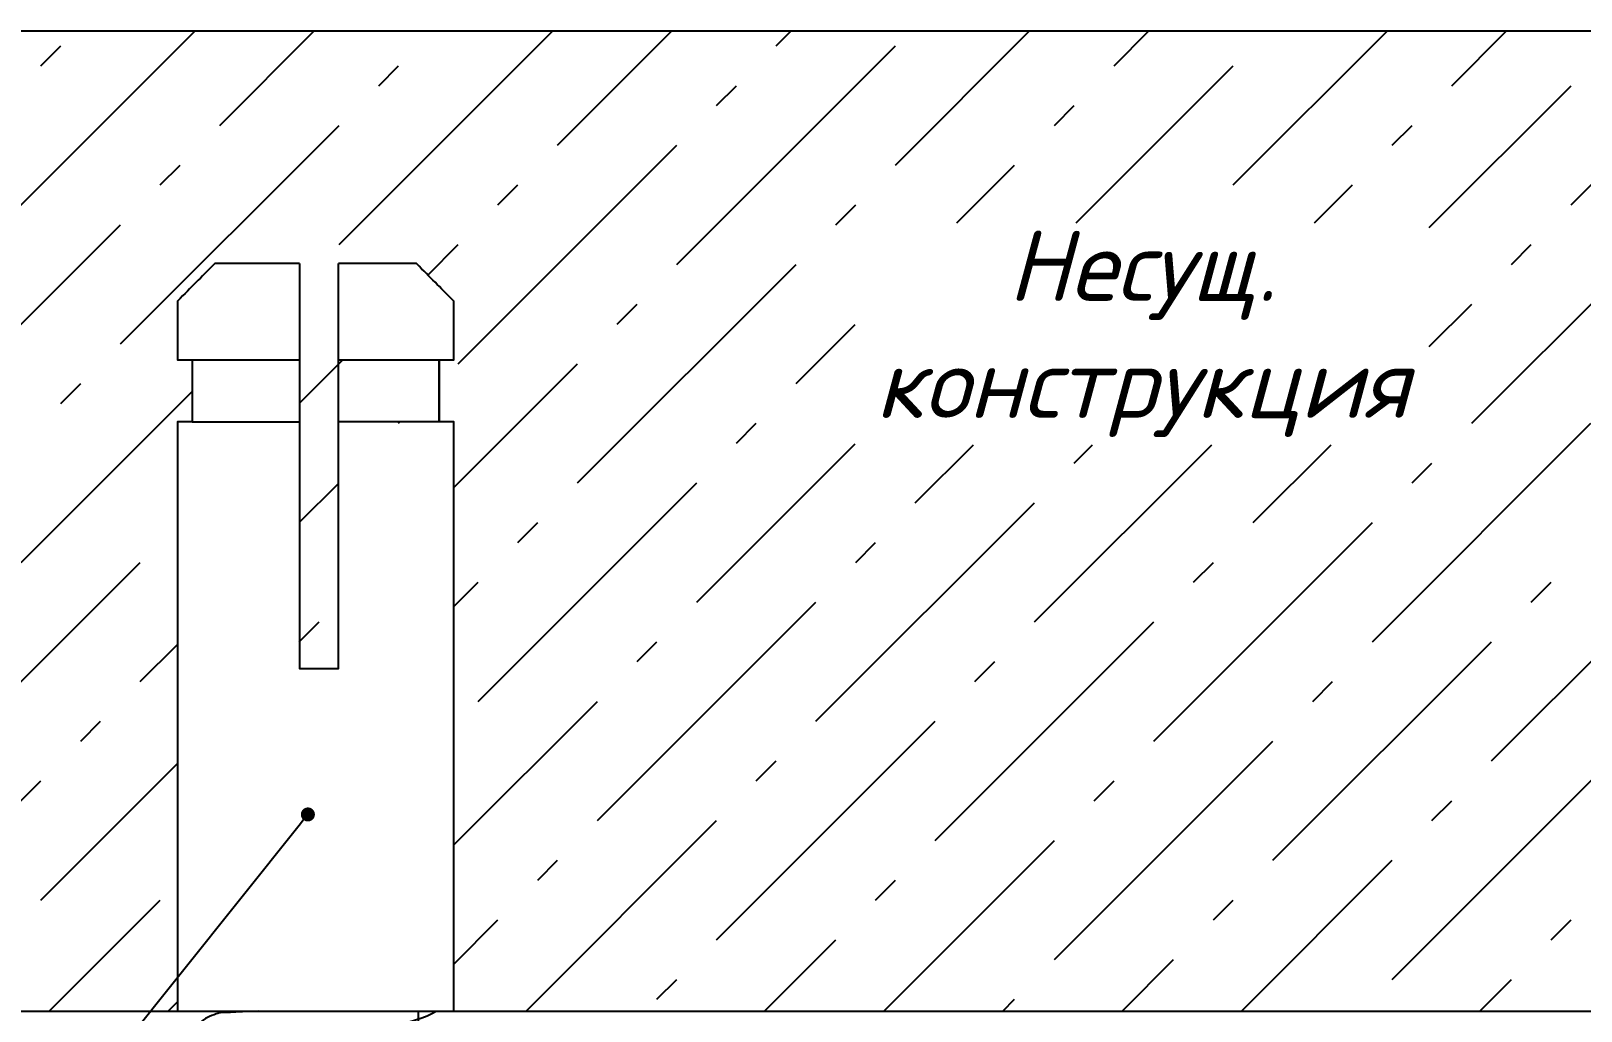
# Model space of a CAD drawing. Extents: x -152830 to 1281226, y -304852 to -2349.
# Drawn here: x 1081046 to 1086562, y -66612 to -63122 of the extents above; entities that cross this region are included whole.
import ezdxf
from ezdxf import colors
from ezdxf.entities.mleader import LeaderData, LeaderLine
from ezdxf.math import Vec2, Vec3

# ---------------------------------------------------------------- set-up
doc = ezdxf.new("R2010")
doc.units = 0
doc.header["$LTSCALE"] = 100
doc.header["$PDMODE"] = 1
doc.header["$PDSIZE"] = 200
doc.layers.get('Defpoints').update_dxf_attribs({"color": 42})
doc.styles.add('BDG_T_R', font='GOST_Common.ttf')
doc.styles.add('OlympDesign', font='isocpeui.ttf', dxfattribs={"height": 250})
doc.dimstyles.new('BDG_D_1-1', dxfattribs={"dimtxt": 2.5, "dimasz": 2, "dimexe": 1, "dimexo": 0.5, "dimgap": 0.5, "dimtad": 1, "dimdec": 4, "dimdsep": 46, "dimtxsty": 'BDG_T_R', "dimblk": 'ARCHTICK', "dimcen": 0, "dimclrd": 256, "dimclre": 256, "dimclrt": 256, "dimadec": 4, "dimazin": 2, "dimtfac": 1, "dimtdec": 4, "dimtofl": 0, "dimtmove": 1, "dimatfit": 3, "dimfxl": 1, "dimtolj": 1, "dimtzin": 0, "dimlwd": -1, "dimlwe": -1, "dimarcsym": 0})

# ---------------------------------------------------------------- blocks, each defined once
blk = doc.blocks.new('_ArchTick')
at = {"color": 0, "linetype": 'ByBlock', "const_width": 0.15}
blk.add_lwpolyline([(-0.5, -0.5), (0.5, 0.5)], dxfattribs=at)
blk = doc.blocks.new('*D291')
at = {"transparency": 16777216}
for p, q in [((1091184.2, -66611.5), (1093110.7, -66611.5)), ((1093109.7, -66611.5), (1093109.7, -80800.4)), ((1081640.2, -80800.4), (1093110.7, -80800.4))]:
    blk.add_line(p, q, dxfattribs=at)
at = {"layer": 'Defpoints', "color": 0, "transparency": 16777216}
for p in [(1091183.7, -66611.5), (1081639.7, -80800.4), (1093109.7, -80800.4)]:
    blk.add_point(p, dxfattribs=at)
at = {"transparency": 16777216, "xscale": 200, "yscale": 200, "zscale": 200}
for p, rotation in [((1093109.7, -66611.5), 90), ((1093109.7, -80800.4), 270)]:
    blk.add_blockref('_ArchTick', p, dxfattribs=dict(at, rotation=rotation))
at = {"transparency": 16777216, "insert": (1092934.6, -74006), "char_height": 250, "attachment_point": 5, "rotation": 90, "style": 'OlympDesign'}
blk.add_mtext('\\A1;Не более 1000 мм', dxfattribs=at)
blk = doc.blocks.new('_Dot')
at = {"color": 0, "linetype": 'ByBlock', "lineweight": -2}
blk.add_line((-0.5, 0), (-1, 0), dxfattribs=at)
at = {"color": 0, "linetype": 'ByBlock', "const_width": 0.5}
blk.add_lwpolyline([(-0.25, 0, 1), (0.25, 0, 1)], format="xyb", close=True, dxfattribs=at)

msp = doc.modelspace()

# ---------------------------------------------------------------- linework, layer by layer
for p, q in [((1079551.695885, -63122.405802), (1091183.714321, -63122.405802)), ((1080940.385675, -63812.134115), (1081630.113988, -63122.405802)), ((1081718.203134, -63458.580724), (1082054.378057, -63122.405802)), ((1082142.467203, -63882.844793), (1082902.906194, -63122.405802)), ((1082920.284662, -63529.291402), (1083327.170263, -63122.405802)), ((1083698.102122, -63175.738012), (1083751.434331, -63122.405802)), ((1084122.366191, -63600.002081), (1084599.962469, -63122.405802)), ((1084900.18365, -63246.44869), (1085024.226538, -63122.405802)), ((1085324.447719, -63670.712759), (1085872.754675, -63122.405802)), ((1086102.265178, -63317.159368), (1086297.018744, -63122.405802)), ((1086526.529247, -63741.423437), (1087145.546881, -63122.405802)), ((1081081.807031, -63246.44869), (1081152.51771, -63175.738012)), ((1083344.548731, -63953.555471), (1084122.366191, -63175.738012)), ((1082283.888559, -63317.159368), (1082354.599238, -63246.44869)), ((1084765.100248, -63805.796161), (1085324.447719, -63246.44869)), ((1083485.970087, -63387.870046), (1083556.680766, -63317.159368)), ((1086022.052983, -63821.635632), (1086526.529247, -63317.159368)), ((1084688.051615, -63458.580724), (1084758.762294, -63387.870046)), ((1081364.649744, -64236.398184), (1082142.467203, -63458.580724)), ((1085890.133143, -63529.291402), (1085960.843822, -63458.580724)), ((1082566.731272, -64307.108862), (1083344.548731, -63529.291402)), ((1081506.0711, -63670.712759), (1081576.781778, -63600.002081)), ((1084340.836179, -63805.796161), (1084546.630259, -63600.002081)), ((1082708.152628, -63741.423437), (1082778.863306, -63670.712759)), ((1085613.628385, -63805.796161), (1085748.711787, -63670.712759)), ((1083910.234156, -63812.134115), (1083980.944834, -63741.423437)), ((1086172.975856, -64519.240896), (1086950.793315, -63741.423437)), ((1080586.832285, -64589.951574), (1081364.649744, -63812.134115)), ((1082458.355282, -63991.220783), (1082566.731272, -63882.844793)), ((1086314.397212, -63953.555471), (1086385.10789, -63882.844793)), ((1082990.995341, -64731.372931), (1083768.8128, -63953.555471)), ((1083132.416697, -64165.687506), (1083203.127375, -64094.976827)), ((1086022.052983, -64245.899701), (1086172.975856, -64094.976827)), ((1083768.8128, -64377.81954), (1083979.23264, -64167.399699)), ((1081619.452738, -64293.251481), (1082002.168702, -64293.251481)), ((1082002.168702, -64447.407363), (1082156.304334, -64293.271731)), ((1082550.932488, -64747.171715), (1082990.995341, -64307.108862)), ((1081011.096353, -65014.215643), (1081619.452738, -64405.859259)), ((1081152.51771, -64448.530218), (1081223.228388, -64377.81954)), ((1081619.452738, -64514.482731), (1082002.168702, -64514.482731)), ((1082354.599238, -64519.240896), (1082359.337153, -64514.502981)), ((1083556.680766, -64589.951574), (1083627.391444, -64519.240896)), ((1085819.422465, -65297.058355), (1086597.239925, -64519.240896)), ((1083415.259409, -65155.636999), (1083979.23264, -64591.663768)), ((1084193.076869, -64802.083609), (1084399.742946, -64595.417531)), ((1084617.340937, -65226.347677), (1085248.271084, -64595.417531)), ((1084758.762294, -64660.662252), (1084824.007015, -64595.417531)), ((1085395.158397, -64872.794287), (1085672.535152, -64595.417531)), ((1085960.843822, -64731.372931), (1086031.5545, -64660.662252)), ((1082002.168702, -64871.671431), (1082140.172452, -64733.667681)), ((1082637.44195, -65509.19039), (1083415.259409, -64731.372931)), ((1083839.523478, -65579.901068), (1084617.340937, -64802.083609)), ((1082778.863306, -64943.504965), (1082849.573984, -64872.794287)), ((1085041.605006, -65650.611746), (1085819.422465, -64872.794287)), ((1083980.944834, -65014.215643), (1084051.655512, -64943.504965)), ((1086243.686534, -65721.322424), (1087021.503993, -64943.504965)), ((1080657.542963, -65792.033102), (1081435.360422, -65014.215643)), ((1085183.026362, -65084.926321), (1085253.73704, -65014.215643)), ((1082550.932488, -65171.435783), (1082637.44195, -65084.926321)), ((1086385.10789, -65155.636999), (1086455.818568, -65084.926321)), ((1083061.706019, -65933.454459), (1083839.523478, -65155.636999)), ((1082001.045847, -65297.058355), (1082071.756525, -65226.347677)), ((1084263.787547, -66004.165137), (1085041.605006, -65226.347677)), ((1083203.127375, -65367.769034), (1083273.838053, -65297.058355)), ((1085465.869075, -66074.875815), (1086243.686534, -65297.058355)), ((1081435.360422, -65438.479712), (1081567.369738, -65306.470396)), ((1082002.168702, -65392.583481), (1082140.172452, -65392.583481)), ((1084405.208903, -65438.479712), (1084475.919581, -65367.769034)), ((1085607.290431, -65509.19039), (1085678.001109, -65438.479712)), ((1082550.932488, -66019.963921), (1083061.706019, -65509.19039)), ((1081223.228388, -65650.611746), (1081293.939066, -65579.901068)), ((1083485.970087, -66357.718527), (1084263.787547, -65579.901068)), ((1084688.051615, -66428.429205), (1085465.869075, -65650.611746)), ((1081081.807031, -66216.297171), (1081567.369738, -65730.734465)), ((1083627.391444, -65792.033102), (1083698.102122, -65721.322424)), ((1085890.133143, -66499.139883), (1086667.950603, -65721.322424)), ((1080303.989572, -66569.850562), (1081081.807031, -65792.033102)), ((1084829.472972, -65862.74378), (1084900.18365, -65792.033102)), ((1086031.5545, -65933.454459), (1086102.265178, -65862.74378)), ((1082807.892315, -66611.532231), (1083485.970087, -65933.454459)), ((1084080.684521, -66611.532231), (1084688.051615, -66004.165137)), ((1082849.573984, -66145.586493), (1082920.284662, -66074.875815)), ((1085353.476727, -66611.532231), (1085890.133143, -66074.875815)), ((1084051.655512, -66216.297171), (1084122.366191, -66145.586493)), ((1081110.83604, -66611.532231), (1081506.0711, -66216.297171)), ((1085253.73704, -66287.007849), (1085324.447719, -66216.297171)), ((1082550.932488, -66444.22799), (1082708.152628, -66287.007849)), ((1086455.818568, -66357.718527), (1086526.529247, -66287.007849)), ((1083656.420452, -66611.532231), (1083910.234156, -66357.718527)), ((1084929.212659, -66611.532231), (1085112.315684, -66428.429205)), ((1083273.838053, -66569.850562), (1083344.548731, -66499.139883)), ((1086202.004865, -66611.532231), (1086314.397212, -66499.139883)), ((1084504.94859, -66611.532231), (1084546.630259, -66569.850562)), ((1081535.100109, -66611.532231), (1081567.369738, -66579.262602))]:
    msp.add_line(p, q)
at = {"const_width": 0.0637}
msp.add_lwpolyline([(1086022.052983, -64595.417531), (1083979.23264, -64595.417531), (1083979.23264, -63805.796161), (1086022.052983, -63805.796161)], close=True, dxfattribs=at)
msp.add_lwpolyline([(1079551.695885, -66611.532231), (1091183.714321, -66611.532231)])
for points, knots in [([(1082002.168709, -63950.621481), (1081843.765153, -63950.621481), (1081700.594488, -63950.621481), (1081700.594488, -63950.621481), (1081648.531738, -64002.643731), (1081619.371738, -64031.783481), (1081567.369738, -64083.785481), (1081567.369738, -64083.785481), (1081567.369738, -64293.251481), (1081567.369738, -64293.251481), (1081619.452738, -64293.251481), (1081619.452738, -64293.251481), (1081619.452738, -64514.482731), (1081619.452738, -64514.482731), (1081567.369738, -64514.482731), (1081567.369738, -64514.482731), (1081567.369738, -66611.532231), (1081567.369738, -66611.532231), (1082550.932488, -66611.532231), (1082550.932488, -66611.532231), (1082550.932488, -64514.482731), (1082550.932488, -64514.482731), (1082498.849488, -64514.482731), (1082498.849488, -64514.482731), (1082498.849488, -64293.251481), (1082498.849488, -64293.251481), (1082550.932488, -64293.251481), (1082550.932488, -64293.251481), (1082550.932488, -64083.785481), (1082550.932488, -64083.785481), (1082498.910238, -64031.783481), (1082469.770488, -64002.643731), (1082417.768488, -63950.621481), (1082417.768488, -63950.621481), (1082288.758392, -63950.621481), (1082140.172452, -63950.621481)], [0.57021322436, 0.57021322436, 0.57021322436, 0.57021322436, 0.6, 0.6, 0.6, 0.66666666667, 0.66666666667, 0.66666666667, 0.73333333333, 0.73333333333, 0.8, 0.8, 0.86666666667, 0.86666666667, 1, 1, 1.06666666667, 1.06666666667, 1.13333333333, 1.13333333333, 1.2, 1.2, 1.26666666667, 1.26666666667, 1.33333333333, 1.33333333333, 1.4, 1.4, 1.46666666667, 1.46666666667, 1.46666666667, 1.53333333333, 1.53333333333, 1.53333333333, 1.56160870495, 1.56160870495, 1.56160870495, 1.56160870495]), ([(1082002.168702, -63950.621481), (1082002.168702, -63950.628483), (1082002.168702, -65392.583481), (1082002.168702, -65392.583481), (1082140.172452, -65392.583481), (1082140.172452, -65392.583481), (1082140.172452, -63950.621612), (1082140.172452, -63950.621481)], [0.60000097123, 0.60000097123, 0.60000097123, 0.60000097123, 1, 1, 1.2, 1.2, 1.39999999089, 1.39999999089, 1.39999999089, 1.39999999089]), ([(1082140.172449, -64293.271731), (1082329.966512, -64293.271731), (1082498.910238, -64293.271731), (1082498.910238, -64293.271731), (1082498.910238, -64514.502981), (1082498.910238, -64514.502981), (1082329.966514, -64514.502981), (1082140.172452, -64514.502981)], [0.11234158767, 0.11234158767, 0.11234158767, 0.11234158767, 0.2, 0.2, 0.4, 0.4, 0.48765841181, 0.48765841181, 0.48765841181, 0.48765841181]), ([(1081855.911428, -66611.532231), (1081771.618457, -66616.258167), (1081719.743555, -66617.429591), (1081719.743555, -66617.429591), (1081714.049263, -66618.632876), (1081684.422469, -66629.032327), (1081667.601001, -66638.670694), (1081595.698404, -66679.802382), (1081660.600819, -66712.986561), (1081742.705321, -66714.316858), (1081742.705321, -66714.316858), (1082346.079041, -66706.94755), (1082487.823593, -66611.532231)], [0.92407539651, 0.92407539651, 0.92407539651, 0.92407539651, 1, 1, 1, 1.2, 1.2, 1.2, 1.4, 1.4, 1.4, 1.5897862843, 1.5897862843, 1.5897862843, 1.5897862843])]:
    msp.add_open_spline(points, degree=3, knots=knots)
msp.add_open_spline([(1082425.281, -69913.888211), (1082425.482079, -68338.697313), (1082425.639882, -67102.511508), (1082425.702558, -66611.532231)], degree=3)

# ---------------------------------------------------------------- texts
at = {"insert": (1085000.642811, -64200.606846), "char_height": 250, "width": 2042.82034209, "attachment_point": 5, "style": 'OlympDesign'}
msp.add_mtext('Несущ.\\Pконструкция', dxfattribs=at)

# ---------------------------------------------------------------- dimensions: what is measured, and where the dimension line sits
dim = msp.add_linear_dim(base=(1093109.714879, -80800.445882), p1=(1091183.714321, -66611.532231), p2=(1081639.723119, -80800.445882), angle=90, text='Не более 1000 мм', dimstyle='BDG_D_1-1', override={"dimtxt": 250, "dimasz": 200, "dimgap": 50, "dimtxsty": 'OlympDesign'})
dim.commit()
dim.dimension.update_dxf_attribs({"geometry": '*D291', "text_midpoint": (1093109.714879, -74005.989056), "dimtype": 160})

# ---------------------------------------------------------------- leaders
ml = msp.add_multileader_mtext('Standard')
ml.set_content('Анкер', color=256, style='OlympDesign')
ml.set_leader_properties(color=256, linetype='ByLayer', lineweight=-1)
ml.set_arrow_properties(name='DOT')
ml.build(insert=Vec2(0, 0))
ml.multileader.update_dxf_attribs({"text_left_attachment_type": 6, "text_right_attachment_type": 6, "dogleg_length": 2, "arrow_head_size": 50})
ctx = ml.context
ctx.base_point, ctx.char_height, ctx.arrow_head_size, ctx.landing_gap_size, ctx.plane_origin = Vec3(1079722.789395, -67377.622529), 250, 50, 0, Vec3(1081940.397574, -65339.566664)
ctx.left_attachment, ctx.right_attachment, ctx.text_align_type = 6, 6, 2
notes = []
notes.append((ctx, [(0, (1, 1, 0), (1080859.910608, -67377.622529), (-1, 0), 200, [(0, [(1082031.682984, -65911.726761)], 0, [])])]))
ctx.mtext.insert, ctx.mtext.alignment, ctx.mtext.flow_direction = Vec3(1080659.910608, -67052.622529), 3, 5
for ctx, leaders in notes:
    for number, flags, end, landing, length, lines in leaders:
        leader = LeaderData()
        leader.index, (leader.has_last_leader_line, leader.has_dogleg_vector, leader.attachment_direction) = number, flags
        leader.last_leader_point, leader.dogleg_vector, leader.dogleg_length = Vec3(end), Vec3(landing), length
        for number, points, colour, breaks in lines:
            line = LeaderLine()
            line.index, line.vertices, line.color, line.breaks = number, Vec3.list(points), colors.encode_raw_color(colour), breaks
            leader.lines.append(line)
        ctx.leaders.append(leader)

doc.saveas('drawing.dxf')
